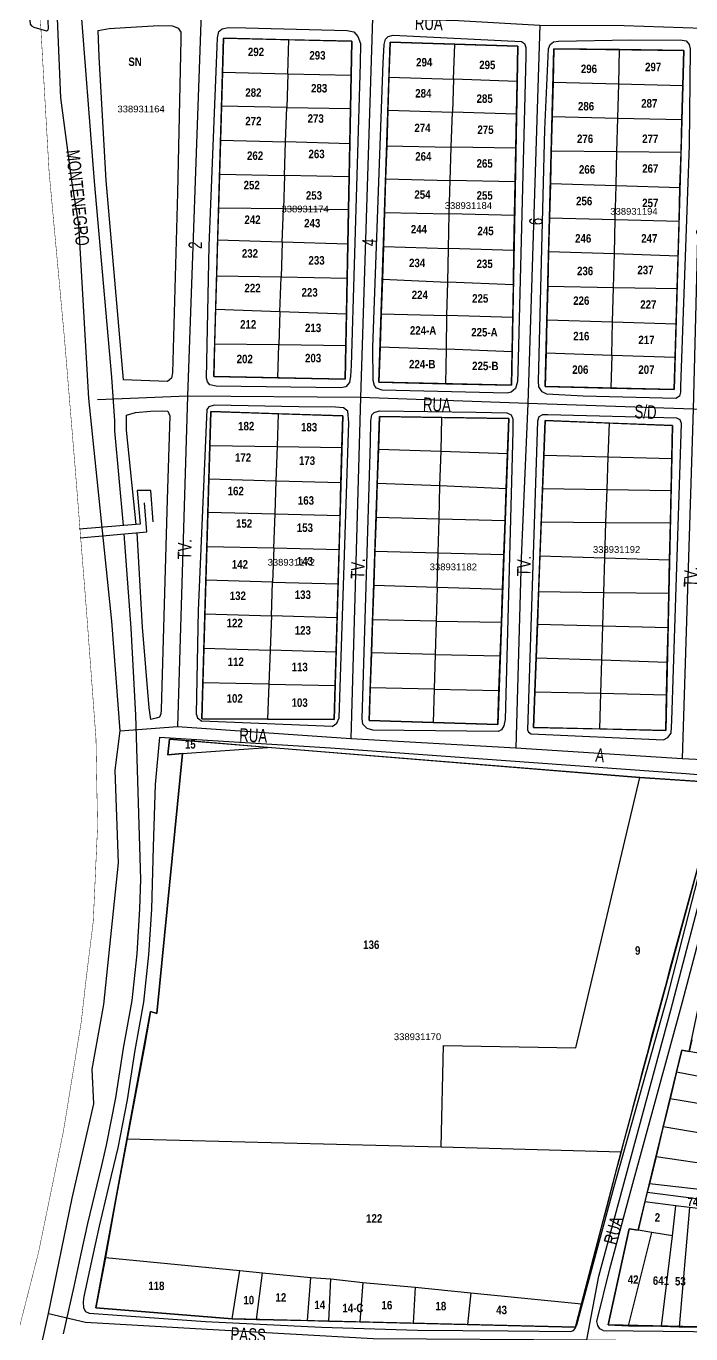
# Model space of a CAD drawing. Extents: x 206099 to 208675, y 4843659 to 4845705.
# Drawn here: x 207311.7 to 207508.2, y 4845007.4 to 4845394 of the extents above; entities that cross this region are included whole.
import ezdxf
from ezdxf.enums import TextEntityAlignment as Align

# ---------------------------------------------------------------- set-up
doc = ezdxf.new("R2010")
doc.units = 0
doc.header["$LTSCALE"] = 1.5
doc.header["$MEASUREMENT"] = 0
for name, color, linetype in [('CD-MALHA-LOTES', 40, 'CONTINUOUS'), ('CD_TXT_QUADRA', 7, 'CONTINUOUS'), ('LM-LIM-SETOR-FISCAL', 7, 'CONTINUOUS'), ('RU-QUADRAS', 6, 'CONTINUOUS'), ('SV-EIXO-ROD-ESTR', 7, 'CONTINUOUS'), ('SV-EIXO-RUA-N-PAV', 6, 'CONTINUOUS'), ('SV-EIXO-RUA-PAV', 20, 'CONTINUOUS'), ('SV-EST-MUNIC-PAV', 20, 'CONTINUOUS'), ('SV-PASSARELAS', 20, 'CONTINUOUS'), ('SV-RUA-NAO-PAV-S-GUIA-C-GUIA', 7, 'CONTINUOUS'), ('SV-RUA-PAVIM-S-GUIA-C-GUIA', 7, 'CONTINUOUS'), ('SV-TXT-MUNIC-PAV', 20, 'CONTINUOUS'), ('SV-TXT-RUA-PAV-S-GUIA-C-GUIA', 7, 'CONTINUOUS'), ('Th_NmrPort', 7, 'CONTINUOUS')]:
    doc.layers.add(name, color=color, linetype=linetype)
doc.styles.add('ARIAL', font='ARIAL.TTF')
doc.styles.add('MONOTXT', font='ARIAL.TTF', dxfattribs={"height": 0.2})
doc.styles.get("Standard").update_dxf_attribs({"font": 'swisscbo.ttf'})
doc.linetypes.add('Limite', pattern='A,20,-3,[130,ltypeshp.shx,S=6.35,R=0,X=0,Y=0],-3,20', length=46)

msp = doc.modelspace()

# ---------------------------------------------------------------- linework, layer by layer
at = {"layer": 'CD-MALHA-LOTES', "linetype": 'Continuous'}
for p, q in [((207369.98, 4845390.43), (207369.69, 4845380.33)), ((207389.35, 4845389.98), (207369.98, 4845390.43)), ((207389.07, 4845379.87), (207389.35, 4845389.98)), ((207407.98, 4845389.54), (207389.35, 4845389.98)), ((207407.78, 4845379.44), (207407.98, 4845389.54)), ((207419.27, 4845389.23), (207418.93, 4845378.93)), ((207438.4, 4845388.63), (207419.27, 4845389.23)), ((207438.05, 4845378.26), (207438.4, 4845388.63)), ((207457.07, 4845388.05), (207438.4, 4845388.63)), ((207456.86, 4845377.59), (207457.07, 4845388.05)), ((207467.69, 4845387.3), (207467.44, 4845377.45)), ((207487.12, 4845387.05), (207467.69, 4845387.3)), ((207486.86, 4845376.94), (207487.12, 4845387.05)), ((207506.15, 4845386.8), (207487.12, 4845387.05)), ((207505.85, 4845376.45), (207506.15, 4845386.8)), ((207369.69, 4845380.33), (207369.4, 4845370.28)), ((207369.69, 4845380.33), (207389.07, 4845379.87)), ((207389.07, 4845379.87), (207388.73, 4845369.95)), ((207389.07, 4845379.87), (207407.78, 4845379.44)), ((207407.59, 4845369.63), (207407.78, 4845379.44)), ((207418.93, 4845378.93), (207418.61, 4845369.12)), ((207418.93, 4845378.93), (207438.05, 4845378.26)), ((207438.05, 4845378.26), (207437.72, 4845368.53)), ((207456.86, 4845377.59), (207438.05, 4845378.26)), ((207456.68, 4845367.94), (207456.86, 4845377.59)), ((207467.44, 4845377.45), (207467.18, 4845367.29)), ((207467.44, 4845377.45), (207486.86, 4845376.94)), ((207486.6, 4845366.81), (207486.86, 4845376.94)), ((207486.86, 4845376.94), (207505.85, 4845376.45)), ((207505.56, 4845366.34), (207505.85, 4845376.45)), ((207369.4, 4845370.28), (207369.12, 4845360.27)), ((207388.73, 4845369.95), (207369.4, 4845370.28)), ((207388.39, 4845359.74), (207388.73, 4845369.95)), ((207388.73, 4845369.95), (207407.59, 4845369.63)), ((207407.38, 4845359.23), (207407.59, 4845369.63)), ((207418.61, 4845369.12), (207418.27, 4845358.56)), ((207418.61, 4845369.12), (207437.72, 4845368.53)), ((207437.37, 4845358.22), (207437.72, 4845368.53)), ((207456.68, 4845367.94), (207437.72, 4845368.53)), ((207456.48, 4845357.88), (207456.68, 4845367.94)), ((207467.18, 4845367.29), (207466.91, 4845357.08)), ((207467.18, 4845367.29), (207486.6, 4845366.81)), ((207486.34, 4845356.91), (207486.6, 4845366.81)), ((207486.6, 4845366.81), (207505.56, 4845366.34)), ((207505.29, 4845356.75), (207505.56, 4845366.34)), ((207369.12, 4845360.27), (207368.83, 4845350.26)), ((207369.12, 4845360.27), (207388.39, 4845359.74)), ((207388.05, 4845349.84), (207388.39, 4845359.74)), ((207407.38, 4845359.23), (207388.39, 4845359.74)), ((207407.19, 4845349.42), (207407.38, 4845359.23)), ((207418.27, 4845358.56), (207417.95, 4845348.81)), ((207418.27, 4845358.56), (207437.37, 4845358.22)), ((207437.04, 4845348.39), (207437.37, 4845358.22)), ((207456.48, 4845357.88), (207437.37, 4845358.22)), ((207456.29, 4845347.98), (207456.48, 4845357.88)), ((207466.91, 4845357.08), (207466.67, 4845347.42)), ((207466.91, 4845357.08), (207486.34, 4845356.91)), ((207486.08, 4845346.83), (207486.34, 4845356.91)), ((207486.34, 4845356.91), (207505.29, 4845356.75)), ((207504.98, 4845346.25), (207505.29, 4845356.75)), ((207368.83, 4845350.26), (207368.54, 4845340.16)), ((207368.83, 4845350.26), (207388.05, 4845349.84)), ((207388.05, 4845349.84), (207387.72, 4845339.98)), ((207407.19, 4845349.42), (207388.05, 4845349.84)), ((207407, 4845339.72), (207407.19, 4845349.42)), ((207417.95, 4845348.81), (207417.62, 4845338.86)), ((207417.95, 4845348.81), (207437.04, 4845348.39)), ((207436.7, 4845338.45), (207437.04, 4845348.39)), ((207456.29, 4845347.98), (207437.04, 4845348.39)), ((207456.1, 4845338.02), (207456.29, 4845347.98)), ((207466.67, 4845347.42), (207466.4, 4845337.32)), ((207466.67, 4845347.42), (207486.08, 4845346.83)), ((207485.83, 4845336.82), (207486.08, 4845346.83)), ((207486.08, 4845346.83), (207504.98, 4845346.25)), ((207504.7, 4845336.34), (207504.98, 4845346.25)), ((207368.54, 4845340.16), (207368.27, 4845330.75)), ((207387.72, 4845339.98), (207368.54, 4845340.16)), ((207387.36, 4845330.16), (207387.72, 4845339.98)), ((207407, 4845339.72), (207387.72, 4845339.98)), ((207406.8, 4845329.51), (207407, 4845339.72)), ((207417.62, 4845338.86), (207417.29, 4845328.81)), ((207417.62, 4845338.86), (207436.7, 4845338.45)), ((207436.51, 4845328.24), (207436.7, 4845338.45)), ((207456.1, 4845338.02), (207436.7, 4845338.45)), ((207455.9, 4845327.66), (207456.1, 4845338.02)), ((207466.4, 4845337.32), (207466.15, 4845327.36)), ((207466.4, 4845337.32), (207485.83, 4845336.82)), ((207485.57, 4845326.74), (207485.83, 4845336.82)), ((207485.83, 4845336.82), (207504.7, 4845336.34)), ((207504.41, 4845326.13), (207504.7, 4845336.34)), ((207368.27, 4845330.75), (207367.96, 4845320.1)), ((207387.36, 4845330.16), (207368.27, 4845330.75)), ((207387.36, 4845330.16), (207387.04, 4845319.76)), ((207406.8, 4845329.51), (207387.36, 4845330.16)), ((207406.6, 4845319.41), (207406.8, 4845329.51)), ((207417.29, 4845328.81), (207416.98, 4845319.16)), ((207417.29, 4845328.81), (207436.51, 4845328.24)), ((207436.32, 4845318.33), (207436.51, 4845328.24)), ((207455.9, 4845327.66), (207436.51, 4845328.24)), ((207455.71, 4845317.51), (207455.9, 4845327.66)), ((207466.15, 4845327.36), (207465.88, 4845317.12)), ((207466.15, 4845327.36), (207485.57, 4845326.74)), ((207485.31, 4845316.77), (207485.57, 4845326.74)), ((207485.57, 4845326.74), (207504.41, 4845326.13)), ((207504.13, 4845316.43), (207504.41, 4845326.13)), ((207367.96, 4845320.1), (207367.68, 4845310.2)), ((207387.04, 4845319.76), (207367.96, 4845320.1)), ((207386.69, 4845309.54), (207387.04, 4845319.76)), ((207406.6, 4845319.41), (207387.04, 4845319.76)), ((207406.39, 4845308.85), (207406.6, 4845319.41)), ((207416.98, 4845319.16), (207416.64, 4845308.95)), ((207416.98, 4845319.16), (207436.32, 4845318.33)), ((207436.08, 4845308.4), (207436.32, 4845318.33)), ((207455.71, 4845317.51), (207436.32, 4845318.33)), ((207455.52, 4845307.85), (207455.71, 4845317.51)), ((207465.88, 4845317.12), (207465.63, 4845307.21)), ((207465.88, 4845317.12), (207485.31, 4845316.77)), ((207485.05, 4845306.61), (207485.31, 4845316.77)), ((207485.31, 4845316.77), (207504.13, 4845316.43)), ((207503.83, 4845306.03), (207504.13, 4845316.43)), ((207367.68, 4845310.2), (207367.38, 4845300)), ((207386.69, 4845309.54), (207367.68, 4845310.2)), ((207386.69, 4845309.54), (207386.36, 4845299.73)), ((207406.39, 4845308.85), (207386.69, 4845309.54)), ((207406.2, 4845299.45), (207406.39, 4845308.85)), ((207416.64, 4845308.95), (207416.32, 4845299.15)), ((207416.64, 4845308.95), (207436.08, 4845308.4)), ((207435.95, 4845298.45), (207436.08, 4845308.4)), ((207455.52, 4845307.85), (207436.08, 4845308.4)), ((207455.32, 4845297.75), (207455.52, 4845307.85)), ((207465.63, 4845307.21), (207465.38, 4845297.45)), ((207465.63, 4845307.21), (207485.05, 4845306.61)), ((207484.8, 4845296.77), (207485.05, 4845306.61)), ((207485.05, 4845306.61), (207503.83, 4845306.03)), ((207503.54, 4845296.12), (207503.83, 4845306.03)), ((207367.38, 4845300), (207367.11, 4845290.39)), ((207386.36, 4845299.73), (207367.38, 4845300)), ((207386.03, 4845290), (207386.36, 4845299.73)), ((207406.2, 4845299.45), (207386.36, 4845299.73)), ((207406.01, 4845289.59), (207406.2, 4845299.45)), ((207416.32, 4845299.15), (207415.98, 4845288.75)), ((207416.32, 4845299.15), (207435.95, 4845298.45)), ((207435.76, 4845288.29), (207435.95, 4845298.45)), ((207455.32, 4845297.75), (207435.95, 4845298.45)), ((207455.13, 4845287.84), (207455.32, 4845297.75)), ((207465.38, 4845297.45), (207465.12, 4845287.45)), ((207465.38, 4845297.45), (207484.8, 4845296.77)), ((207484.8, 4845296.77), (207484.54, 4845287)), ((207484.8, 4845296.77), (207503.54, 4845296.12)), ((207503.27, 4845286.56), (207503.54, 4845296.12)), ((207367.11, 4845290.39), (207386.03, 4845290)), ((207386.03, 4845290), (207406.01, 4845289.59)), ((207415.98, 4845288.75), (207435.76, 4845288.29)), ((207435.76, 4845288.29), (207455.13, 4845287.84)), ((207465.12, 4845287.45), (207484.54, 4845287)), ((207484.54, 4845287), (207503.27, 4845286.56)), ((207366.25, 4845280.09), (207365.95, 4845270)), ((207386.32, 4845279.42), (207366.25, 4845280.09)), ((207385.98, 4845269.71), (207386.32, 4845279.42)), ((207405.3, 4845278.79), (207386.32, 4845279.42)), ((207405.03, 4845269.43), (207405.3, 4845278.79)), ((207416.13, 4845278.59), (207415.8, 4845268.95)), ((207434.61, 4845278.3), (207416.13, 4845278.59)), ((207434.32, 4845268.32), (207434.61, 4845278.3)), ((207454.34, 4845278), (207434.61, 4845278.3)), ((207453.97, 4845267.65), (207454.34, 4845278)), ((207465.12, 4845277.39), (207464.73, 4845267.14)), ((207484.13, 4845276.64), (207465.12, 4845277.39)), ((207483.77, 4845266.67), (207484.13, 4845276.64)), ((207502.76, 4845275.91), (207484.13, 4845276.64)), ((207502.55, 4845266.21), (207502.76, 4845275.91)), ((207365.95, 4845270), (207365.66, 4845260.14)), ((207365.95, 4845270), (207385.98, 4845269.71)), ((207385.61, 4845259.6), (207385.98, 4845269.71)), ((207385.98, 4845269.71), (207405.03, 4845269.43)), ((207404.74, 4845259.08), (207405.03, 4845269.43)), ((207415.8, 4845268.95), (207415.46, 4845258.92)), ((207415.8, 4845268.95), (207434.32, 4845268.32)), ((207434.02, 4845258.15), (207434.32, 4845268.32)), ((207434.32, 4845268.32), (207453.97, 4845267.65)), ((207453.6, 4845257.34), (207453.97, 4845267.65)), ((207464.73, 4845267.14), (207464.35, 4845257.33)), ((207464.73, 4845267.14), (207483.77, 4845266.67)), ((207483.42, 4845257.04), (207483.77, 4845266.67)), ((207483.77, 4845266.67), (207502.55, 4845266.21)), ((207502.34, 4845256.75), (207502.55, 4845266.21)), ((207365.66, 4845260.14), (207365.37, 4845250.33)), ((207365.66, 4845260.14), (207385.61, 4845259.6)), ((207385.26, 4845249.84), (207385.61, 4845259.6)), ((207385.61, 4845259.6), (207404.74, 4845259.08)), ((207404.47, 4845249.37), (207404.74, 4845259.08)), ((207415.46, 4845258.92), (207415.12, 4845248.86)), ((207415.46, 4845258.92), (207434.02, 4845258.15)), ((207433.74, 4845248.36), (207434.02, 4845258.15)), ((207434.02, 4845258.15), (207453.6, 4845257.34)), ((207453.26, 4845247.83), (207453.6, 4845257.34)), ((207464.35, 4845257.33), (207463.97, 4845247.43)), ((207464.35, 4845257.33), (207483.42, 4845257.04)), ((207483.06, 4845247.24), (207483.42, 4845257.04)), ((207483.42, 4845257.04), (207502.34, 4845256.75)), ((207502.13, 4845247.13), (207502.34, 4845256.75)), ((207365.37, 4845250.33), (207365.07, 4845240.18)), ((207365.37, 4845250.33), (207385.26, 4845249.84)), ((207384.91, 4845239.72), (207385.26, 4845249.84)), ((207385.26, 4845249.84), (207404.47, 4845249.37)), ((207404.19, 4845239.27), (207404.47, 4845249.37)), ((207415.12, 4845248.86), (207414.77, 4845238.81)), ((207415.12, 4845248.86), (207433.74, 4845248.36)), ((207433.44, 4845238.31), (207433.74, 4845248.36)), ((207433.74, 4845248.36), (207453.26, 4845247.83)), ((207452.9, 4845237.78), (207453.26, 4845247.83)), ((207463.97, 4845247.43), (207463.58, 4845237.42)), ((207463.97, 4845247.43), (207483.06, 4845247.24)), ((207482.81, 4845236.8), (207483.06, 4845247.24)), ((207483.06, 4845247.24), (207502.13, 4845247.13)), ((207501.89, 4845236.19), (207502.13, 4845247.13)), ((207365.07, 4845240.18), (207364.77, 4845230.18)), ((207365.07, 4845240.18), (207384.91, 4845239.72)), ((207384.91, 4845239.72), (207384.54, 4845229.64)), ((207384.91, 4845239.72), (207404.19, 4845239.27)), ((207403.9, 4845229.11), (207404.19, 4845239.27)), ((207414.77, 4845238.81), (207414.43, 4845228.7)), ((207414.77, 4845238.81), (207433.44, 4845238.31)), ((207433.14, 4845228.13), (207433.44, 4845238.31)), ((207433.44, 4845238.31), (207452.9, 4845237.78)), ((207452.53, 4845227.53), (207452.9, 4845237.78)), ((207463.58, 4845237.42), (207463.17, 4845226.83)), ((207463.58, 4845237.42), (207482.81, 4845236.8)), ((207482.5, 4845226.58), (207482.81, 4845236.8)), ((207482.81, 4845236.8), (207501.89, 4845236.19)), ((207501.67, 4845226.34), (207501.89, 4845236.19)), ((207364.77, 4845230.18), (207364.48, 4845220.28)), ((207384.54, 4845229.64), (207364.77, 4845230.18)), ((207384.17, 4845219.66), (207384.54, 4845229.64)), ((207384.54, 4845229.64), (207403.9, 4845229.11)), ((207403.62, 4845219.06), (207403.9, 4845229.11)), ((207414.43, 4845228.7), (207414.07, 4845218.45)), ((207414.43, 4845228.7), (207433.14, 4845228.13)), ((207433.14, 4845228.13), (207432.86, 4845218.12)), ((207433.14, 4845228.13), (207452.53, 4845227.53)), ((207452.19, 4845217.78), (207452.53, 4845227.53)), ((207463.17, 4845226.83), (207462.81, 4845217.23)), ((207463.17, 4845226.83), (207482.5, 4845226.58)), ((207482.19, 4845216.73), (207482.5, 4845226.58)), ((207482.5, 4845226.58), (207501.67, 4845226.34)), ((207501.45, 4845216.23), (207501.67, 4845226.34)), ((207364.48, 4845220.28), (207364.18, 4845210.13)), ((207364.48, 4845220.28), (207384.17, 4845219.66)), ((207384.17, 4845219.66), (207383.79, 4845209.54)), ((207403.62, 4845219.06), (207384.17, 4845219.66)), ((207403.33, 4845208.95), (207403.62, 4845219.06)), ((207414.07, 4845218.45), (207413.74, 4845208.69)), ((207432.86, 4845218.12), (207414.07, 4845218.45)), ((207432.86, 4845218.12), (207432.57, 4845208.27)), ((207432.86, 4845218.12), (207452.19, 4845217.78)), ((207451.77, 4845207.89), (207452.19, 4845217.78)), ((207462.81, 4845217.23), (207462.42, 4845207.27)), ((207462.81, 4845217.23), (207482.19, 4845216.73)), ((207481.87, 4845206.62), (207482.19, 4845216.73)), ((207482.19, 4845216.73), (207501.45, 4845216.23)), ((207501.22, 4845205.97), (207501.45, 4845216.23)), ((207364.18, 4845210.13), (207363.88, 4845199.91)), ((207364.18, 4845210.13), (207383.79, 4845209.54)), ((207383.79, 4845209.54), (207383.42, 4845199.48)), ((207403.33, 4845208.95), (207383.79, 4845209.54)), ((207403.05, 4845199.05), (207403.33, 4845208.95)), ((207413.74, 4845208.69), (207413.39, 4845198.42)), ((207432.57, 4845208.27), (207413.74, 4845208.69)), ((207432.57, 4845208.27), (207432.27, 4845198)), ((207432.57, 4845208.27), (207451.77, 4845207.89)), ((207451.46, 4845197.57), (207451.77, 4845207.89)), ((207462.42, 4845207.27), (207462.04, 4845197.21)), ((207462.42, 4845207.27), (207481.87, 4845206.62)), ((207481.58, 4845196.79), (207481.87, 4845206.62)), ((207481.87, 4845206.62), (207501.22, 4845205.97)), ((207501.01, 4845196.36), (207501.22, 4845205.97)), ((207363.88, 4845199.91), (207363.56, 4845189.21)), ((207383.42, 4845199.48), (207363.88, 4845199.91)), ((207383.42, 4845199.48), (207383.04, 4845189.1)), ((207383.42, 4845199.48), (207403.05, 4845199.05)), ((207402.77, 4845189), (207403.05, 4845199.05)), ((207413.39, 4845198.42), (207413.06, 4845188.71)), ((207432.27, 4845198), (207413.39, 4845198.42)), ((207432.27, 4845198), (207431.98, 4845188.11)), ((207432.27, 4845198), (207451.46, 4845197.57)), ((207451.1, 4845187.52), (207451.46, 4845197.57)), ((207462.04, 4845197.21), (207461.63, 4845186.67)), ((207462.04, 4845197.21), (207481.58, 4845196.79)), ((207481.25, 4845186.24), (207481.58, 4845196.79)), ((207481.58, 4845196.79), (207501.01, 4845196.36)), ((207500.78, 4845185.81), (207501.01, 4845196.36)), ((207363.56, 4845189.21), (207383.04, 4845189.1)), ((207383.04, 4845189.1), (207402.77, 4845189)), ((207413.06, 4845188.71), (207431.98, 4845188.11)), ((207431.98, 4845188.11), (207451.1, 4845187.52)), ((207461.63, 4845186.67), (207481.25, 4845186.24)), ((207481.25, 4845186.24), (207500.78, 4845185.81)), ((207354.06, 4845183.21), (207353.53, 4845178.62)), ((207383.03, 4845180.73), (207354.06, 4845183.21)), ((207357.84, 4845178.94), (207383.03, 4845180.73)), ((207493.13, 4845171.86), (207383.03, 4845180.73)), ((207357.84, 4845178.94), (207350.29, 4845102.13)), ((207353.53, 4845178.62), (207357.84, 4845178.94)), ((207474.22, 4845091.96), (207493.13, 4845171.86)), ((207487.55, 4845061.2), (207517.03, 4845170.27)), ((207517.03, 4845170.27), (207493.13, 4845171.86)), ((207348.4, 4845102.67), (207346.78, 4845092.94)), ((207350.29, 4845102.13), (207348.4, 4845102.67)), ((207346.78, 4845092.94), (207341.54, 4845065.08)), ((207434.35, 4845062.72), (207435.06, 4845092.67)), ((207435.06, 4845092.67), (207474.22, 4845091.96)), ((207508.44, 4845094.3), (207507.72, 4845090.84)), ((207505.55, 4845091.25), (207504, 4845084.88)), ((207507.72, 4845090.84), (207505.55, 4845091.25)), ((207531.13, 4845086.65), (207507.72, 4845090.84)), ((207504, 4845084.88), (207502.05, 4845076.9)), ((207504, 4845084.88), (207545.15, 4845077.04)), ((207502.05, 4845076.9), (207500.05, 4845068.72)), ((207543.44, 4845069.95), (207502.05, 4845076.9)), ((207500.05, 4845068.72), (207497.9, 4845059.89)), ((207500.05, 4845068.72), (207541.41, 4845061.73)), ((207341.54, 4845065.08), (207338.4, 4845048.35)), ((207341.54, 4845065.08), (207434.35, 4845062.72)), ((207434.35, 4845062.72), (207487.55, 4845061.2)), ((207475.89, 4845016.31), (207487.55, 4845061.2)), ((207497.9, 4845059.89), (207495.96, 4845051.75)), ((207497.9, 4845059.89), (207539.21, 4845053.81)), ((207495.31, 4845049.3), (207494.6, 4845046.43)), ((207495.96, 4845051.75), (207495.31, 4845049.3)), ((207495.31, 4845049.3), (207522.09, 4845045.9)), ((207528.64, 4845048.01), (207495.96, 4845051.75)), ((207338.4, 4845048.35), (207335.13, 4845030.03)), ((207494.6, 4845046.43), (207492.59, 4845038.05)), ((207503.8, 4845045.3), (207494.6, 4845046.43)), ((207502.72, 4845036.41), (207503.8, 4845045.3)), ((207507.81, 4845044.79), (207503.8, 4845045.3)), ((207507.81, 4845044.79), (207504.78, 4845009.54)), ((207512.06, 4845044.27), (207507.81, 4845044.79)), ((207489.98, 4845038.48), (207483.7, 4845010.05)), ((207492.59, 4845038.05), (207489.98, 4845038.48)), ((207496.64, 4845037.39), (207492.59, 4845038.05)), ((207489.77, 4845009.83), (207496.64, 4845037.39)), ((207502.72, 4845036.41), (207496.64, 4845037.39)), ((207499.48, 4845009.74), (207502.72, 4845036.41)), ((207335.13, 4845030.03), (207332.26, 4845015.1)), ((207335.13, 4845030.03), (207374.87, 4845026.11)), ((207372.6, 4845011.88), (207374.87, 4845026.11)), ((207374.87, 4845026.11), (207381.51, 4845025.47)), ((207379.8, 4845011.7), (207381.51, 4845025.47)), ((207381.51, 4845025.47), (207395.84, 4845024.08)), ((207394.85, 4845011.34), (207395.84, 4845024.08)), ((207395.84, 4845024.08), (207401.77, 4845023.68)), ((207401.14, 4845011.18), (207401.77, 4845023.68)), ((207401.77, 4845023.68), (207411.2, 4845022.6)), ((207411.2, 4845022.6), (207410.28, 4845010.96)), ((207411.2, 4845022.6), (207426.64, 4845021.19)), ((207426.64, 4845021.19), (207426.06, 4845010.57)), ((207426.64, 4845021.19), (207443.1, 4845019.52)), ((207443.1, 4845019.52), (207442.19, 4845010.18)), ((207443.1, 4845019.52), (207475.89, 4845016.31)), ((207332.26, 4845015.1), (207372.6, 4845011.88)), ((207474.09, 4845009.39), (207475.89, 4845016.31)), ((207372.6, 4845011.88), (207379.8, 4845011.7)), ((207379.8, 4845011.7), (207394.85, 4845011.34)), ((207394.85, 4845011.34), (207401.14, 4845011.18)), ((207401.14, 4845011.18), (207410.28, 4845010.96)), ((207410.28, 4845010.96), (207426.06, 4845010.57)), ((207426.06, 4845010.57), (207442.19, 4845010.18)), ((207442.19, 4845010.18), (207474.09, 4845009.39)), ((207483.7, 4845010.05), (207489.77, 4845009.83)), ((207489.77, 4845009.83), (207499.48, 4845009.74)), ((207499.48, 4845009.74), (207504.78, 4845009.54)), ((207504.78, 4845009.54), (207513.26, 4845009.36))]:
    msp.add_line(p, q, dxfattribs=at)
at = {"layer": 'LM-LIM-SETOR-FISCAL', "linetype": 'Limite', "ltscale": 0.1, "const_width": 0.13, "flags": 128}
msp.add_lwpolyline([(206951.13, 4844515.15), (206103.85, 4844311.15), (206102.2, 4844310.76), (206463.03, 4843896.23), (206552, 4844015.88), (206955.36, 4843691.91), (206997.06, 4843661.13), (206998.31, 4843663.57), (207016.42, 4843698.58), (207012.73, 4843700.99), (207070.72, 4843830.73), (207120.99, 4843945.82), (207148.62, 4843951), (207201.26, 4843971.46), (207207.29, 4843958.02), (207217.12, 4843955.42), (207337.27, 4843938.21), (207437.15, 4843921.71), (207622.29, 4843892.61), (207679.53, 4843880.04), (207690.49, 4843889.02), (207671.55, 4843915.2), (207748.93, 4843970.7), (207711.26, 4844025.71), (207698.36, 4844043.55), (207668.91, 4844086.59), (207641.42, 4844125.22), (207698.91, 4844166.45), (207678.15, 4844195.51), (207667.43, 4844209.54), (207654.06, 4844227.54), (207631.24, 4844260.95), (207605.71, 4844299.54), (207598, 4844309.83), (207586.64, 4844326.37), (207553.25, 4844375.41), (207542.96, 4844389.81), (207530.49, 4844407.67), (207597.31, 4844451.76), (207621.23, 4844476.19), (207656.93, 4844513), (207690.53, 4844547.25), (207699.44, 4844555.93), (207701.4, 4844564.61), (207693.13, 4844573.37), (207679, 4844583.84), (207661.07, 4844596.77), (207637.45, 4844615.37), (207585.86, 4844655.97), (207575.48, 4844664.69), (207569.08, 4844671.5), (207569.45, 4844680.36), (207654.93, 4844703.13), (207663.89, 4844680.39), (207677.57, 4844669.34), (207702.32, 4844650.54), (207716.26, 4844640.68), (207753.78, 4844609.83), (207762.93, 4844554.62), (207770.13, 4844473.57), (207776.84, 4844472.68), (207793.01, 4844360.57), (207785.17, 4844355.62), (207770.44, 4844345.59), (207748.43, 4844330.95), (207747.91, 4844324.8), (207753.52, 4844317.31), (207769.28, 4844298.69), (207775.01, 4844293.43), (207782.88, 4844283.92), (207789.15, 4844276.2), (207815.46, 4844244.33), (207819.38, 4844241.82), (207833.89, 4844253.22), (207837.15, 4844248.8), (207827.85, 4844241.71), (207830.8, 4844238.17), (207835.76, 4844241.82), (207843.28, 4844230.65), (207850.47, 4844234.85), (207853.27, 4844229.99), (207850.22, 4844228.31), (207852.55, 4844223.47), (207862.28, 4844194.53), (207852.98, 4844190.72), (207855.45, 4844183.13), (207841.05, 4844179.2), (207842.75, 4844174.19), (207831.58, 4844167.48), (207835.38, 4844161.88), (207841.17, 4844165.37), (207847.07, 4844155.75), (207831.32, 4844146.19), (207834.89, 4844140.85), (207829.27, 4844137.4), (207831.74, 4844133), (207827.93, 4844130.58), (207830.96, 4844126.13), (207825.79, 4844122.95), (207828.8, 4844117.88), (207826.74, 4844116.71), (207837.07, 4844101.63), (207828.21, 4844096.11), (207838.21, 4844083.58), (207810.77, 4844063.9), (207814.94, 4844058.51), (207818.35, 4844060.87), (207823.85, 4844053.22), (207815.63, 4844047.62), (207818.11, 4844034.1), (207801.11, 4844022.39), (207805.92, 4844012.86), (207800.29, 4844003.99), (207792.72, 4843932.76), (207821.91, 4843926.4), (207859.75, 4843922.03), (207884.09, 4843912.26), (207889.39, 4843912.02), (207898.99, 4843924.88), (207898.88, 4843930.09), (207899.02, 4843938.96), (207962.06, 4843938.77), (207963.84, 4843901.85), (207941.02, 4843902.05), (207942.04, 4843841.47), (208007.7, 4843841.21), (208022.14, 4843841.12), (208036.07, 4843839.89), (208056.34, 4843840.14), (208090.26, 4843841.1), (208106.1, 4843842.59), (208189.59, 4843856.54), (208188.16, 4843865.4), (208275.25, 4843877.18), (208292.72, 4843880.37), (208298.69, 4843887.78), (208321.91, 4843926.37), (208334.62, 4843947.55), (208347.38, 4843979.84), (208351.66, 4843981.53), (208361.4, 4843993.9), (208372.92, 4843999.2), (208371.9, 4844007.23), (208387.36, 4844030.68), (208393.74, 4844026.56), (208401.25, 4844038.55), (208394.9, 4844042.64), (208398.77, 4844059.02), (208405.89, 4844063.32), (208424.47, 4844062.68), (208426.06, 4844069.85), (208422.67, 4844090.07), (208413.98, 4844110.55), (208424.48, 4844115.64), (208426.74, 4844111.64), (208466.87, 4844139.33), (208484, 4844172.26), (208526.46, 4844173.32), (208524.92, 4844238.99), (208556.34, 4844273.82), (208606.67, 4844329.22), (208617.29, 4844355.28), (208634.75, 4844382.44), (208623.4, 4844573.87), (208620.94, 4844586.93), (208617.24, 4844585.48), (208611.62, 4844582.44), (208602.16, 4844575.47), (208597.22, 4844571.55), (208589.65, 4844565.64), (208583.91, 4844560.59), (208574.64, 4844553.13), (208565.88, 4844547.77), (208558.91, 4844543.84), (208546.16, 4844536.68), (208538.21, 4844532.01), (208523.21, 4844523.48), (208501.29, 4844510.52), (208474.09, 4844504.73), (208470.3, 4844549.75), (208469.96, 4844556.19), (208469.21, 4844570.01), (208467.84, 4844586.2), (208466.79, 4844596.16), (208463.28, 4844642.74), (208459.25, 4844689.33), (208457.41, 4844719.81), (208456.59, 4844734.9), (208455.83, 4844742.23), (208452.75, 4844785.24), (208451.92, 4844795.94), (208448.46, 4844834.88), (208447.26, 4844852.46), (208446.16, 4844873.31), (208445.12, 4844881.64), (208441.97, 4844928.93), (208438.81, 4844974.82), (208435.74, 4845020.91), (208434.09, 4845038.6), (208431.09, 4845069.57), (208428.45, 4845117.03), (208425.65, 4845163.09), (208425.04, 4845177.97), (208424.21, 4845193.61), (208423.19, 4845208.28), (208420.65, 4845245.05), (208420.1, 4845254.11), (208419.59, 4845259.67), (208417.58, 4845281.54), (208417.08, 4845287.58), (208415.98, 4845307.61), (208414.07, 4845322.51), (208412.84, 4845335.67), (208409.33, 4845349.09), (208404.94, 4845354.53), (208397.22, 4845363.48), (208391.26, 4845367.95), (208373.27, 4845347.25), (208334.49, 4845303.29), (208294.22, 4845257.76), (208255.35, 4845213.1), (208212.72, 4845163.71), (208171.57, 4845116.42), (208140.51, 4845080.89), (208114.59, 4845051), (208102.6, 4845036.98), (208066.61, 4844996.14), (208032.07, 4844956.22), (207998.73, 4844916.29), (207967.12, 4844879.57), (207953.42, 4844867.05), (207945.01, 4844857.92), (207921.99, 4844836.18), (207906.18, 4844822.02), (207877.77, 4844798.99), (207836.45, 4844772.36), (207834.47, 4844792.78), (207833.01, 4844807.86), (207831.55, 4844856.55), (207830.63, 4844904.88), (207830.37, 4844927.94), (207830.09, 4844953.39), (207831, 4845001.71), (207831.73, 4845050.95), (207831.55, 4845099.46), (207831.55, 4845147.97), (207831.18, 4845196.48), (207831.39, 4845224.82), (207831.52, 4845241.53), (207831.55, 4845245.91), (207831.55, 4845246.41), (207831.18, 4845294.78), (207831.18, 4845343.11), (207831.73, 4845394.36), (207833.37, 4845443.42), (207833.92, 4845490.65), (207833.71, 4845521.07), (207833.56, 4845541.9), (207833.48, 4845550.53), (207833.19, 4845579.45), (207832.83, 4845604.85), (207833.56, 4845629.33), (207836.48, 4845656.56), (207836.76, 4845664.71), (207825.37, 4845667.68), (207821.82, 4845668.69), (207816.91, 4845670.09), (207805.68, 4845673.47), (207791.7, 4845677.75), (207783.5, 4845679.57), (207766.81, 4845685.02), (207754.43, 4845688.82), (207739.64, 4845691.3), (207722.13, 4845693.94), (207717.1, 4845694.68), (207690.08, 4845700.62), (207680.08, 4845702.89), (207670.03, 4845704.98), (207667.81, 4845700.16), (207660.99, 4845676.98), (207660.54, 4845673.8), (207657.39, 4845659.57), (207656.59, 4845656.53), (207655.95, 4845653.98), (207650.56, 4845639.59), (207647.27, 4845633.02), (207644.17, 4845622.85), (207641.37, 4845615.1), (207618.1, 4845615.4), (207601.33, 4845615.86), (207592.93, 4845615.82), (207543.69, 4845617.43), (207493.78, 4845618.83), (207471.28, 4845620.61), (207442.67, 4845621.38), (207409.05, 4845621.45), (207395.8, 4845621.64), (207345.61, 4845622.76), (207297.34, 4845623.66), (207302.37, 4845557.49), (207306.56, 4845504.34), (207309.91, 4845464.2), (207314.17, 4845425.29), (207318.44, 4845350.96), (207323.01, 4845301.38), (207326.21, 4845262.61), (207329.56, 4845220.35), (207332.3, 4845183.41), (207332.77, 4845157.36), (207331.5, 4845129.31), (207329.48, 4845113.1), (207327.97, 4845099.78), (207322.7, 4845067.42), (207315.32, 4845031.5), (207304.58, 4844989.44), (207294.83, 4844945.95), (207285.39, 4844902.77), (207275.03, 4844859.74), (207265.74, 4844820.37), (207255.53, 4844777.19), (207247.26, 4844743.37), (207237.49, 4844702.4), (207233.3, 4844686.1), (207226.31, 4844651.65), (207222.36, 4844634.38), (207221.5, 4844580.09), (207184.7, 4844571.41), (207132.94, 4844558.17), (207106.7, 4844555.23), (207101.3, 4844554.58), (207090.18, 4844551.4), (207069.41, 4844546.2), (207052.47, 4844541.19), (207025, 4844537.01), (206969.31, 4844520.12)], close=True, dxfattribs=at)
at = {"layer": 'RU-QUADRAS', "flags": 128}
msp.add_lwpolyline([(207340.48, 4845289.45), (207335.29, 4845348.34), (207333.24, 4845384.95), (207332.94, 4845392.67), (207336.17, 4845393.29), (207350.76, 4845394.16), (207354.95, 4845394.05), (207356.64, 4845393.42), (207357.42, 4845392.23), (207357.42, 4845390.11), (207356.42, 4845344.74), (207354.93, 4845291.46), (207354.61, 4845289.97), (207353.45, 4845288.98)], close=True, dxfattribs=at)
at = {"layer": 'RU-QUADRAS', "color": 6, "linetype": 'Continuous'}
for points in [[(207367.11, 4845290.39), (207369.98, 4845390.43), (207407.98, 4845389.54), (207406.01, 4845289.59)], [(207415.98, 4845288.75), (207419.27, 4845389.23), (207457.07, 4845388.05), (207455.13, 4845287.84)], [(207465.12, 4845287.45), (207467.69, 4845387.3), (207506.15, 4845386.8), (207503.27, 4845286.56)], [(207363.56, 4845189.21), (207366.25, 4845280.09), (207405.3, 4845278.79), (207402.77, 4845189)], [(207413.06, 4845188.71), (207416.13, 4845278.59), (207454.34, 4845278), (207451.1, 4845187.52)], [(207461.63, 4845186.67), (207465.12, 4845277.39), (207502.76, 4845275.91), (207500.78, 4845185.81)]]:
    msp.add_lwpolyline(points, close=True, dxfattribs=at)
msp.add_lwpolyline([(207332.26, 4845015.1), (207348.4, 4845102.67), (207350.29, 4845102.13), (207357.84, 4845178.94), (207353.53, 4845178.62), (207354.06, 4845183.21), (207493.13, 4845171.86), (207517.03, 4845170.27, 0.004901), (207474.09, 4845009.39), (207372.6, 4845011.88)], format="xyb", close=True, dxfattribs=at)
msp.add_lwpolyline([(207532.29, 4845009), (207483.7, 4845010.05), (207489.98, 4845038.48), (207492.59, 4845038.05), (207505.55, 4845091.25), (207507.72, 4845090.84), (207513.63, 4845119.08)], dxfattribs=at)
at = {"layer": 'SV-EIXO-ROD-ESTR'}
for p, q in [((207321.87, 4845372.75), (207320.89, 4845396.25)), ((207325.29, 4845347.55), (207321.87, 4845372.75)), ((207327.25, 4845335.31), (207325.29, 4845347.55)), ((207330.19, 4845283.92), (207327.25, 4845335.31)), ((207337.04, 4845218.09), (207330.19, 4845283.92)), ((207339.46, 4845185.66), (207337.04, 4845218.09)), ((207338.02, 4845174.04), (207339.46, 4845185.66)), ((207339, 4845146.63), (207338.02, 4845174.04)), ((207334.59, 4845104.78), (207339, 4845146.63)), ((207331.17, 4845085.69), (207334.59, 4845104.78)), ((207331.66, 4845075.42), (207331.17, 4845085.69)), ((207325.29, 4845047.52), (207331.66, 4845075.42)), ((207318.29, 4845013.43), (207325.29, 4845047.52)), ((207306.2, 4844960.15), (207318.29, 4845013.43))]:
    msp.add_line(p, q, dxfattribs=at)
at = {"layer": 'SV-EIXO-RUA-N-PAV', "flags": 128}
for points in [[(207477.41, 4845005.61), (207481.02, 4845024.51), (207502.26, 4845103.14), (207521.62, 4845176.72), (207543.38, 4845259.71), (207548.8, 4845279.14)], [(207339.46, 4845185.66), (207356.43, 4845186.99), (207407.62, 4845183.43), (207456.4, 4845180.66), (207505.63, 4845177.51), (207521.62, 4845176.72)]]:
    msp.add_lwpolyline(points, dxfattribs=at)
at = {"layer": 'SV-EIXO-RUA-PAV', "flags": 128}
for points in [[(207322.77, 4845396.21), (207339.16, 4845399.02), (207363.45, 4845397.96), (207390.19, 4845397.62), (207414.09, 4845396.3), (207439.53, 4845395.66), (207463.55, 4845394.3), (207488.43, 4845394.18), (207511.71, 4845393.35), (207536.96, 4845393.98), (207561.05, 4845392.69), (207572.11, 4845393.01)], [(207363.45, 4845397.96), (207359.36, 4845284.65), (207356.43, 4845186.99)], [(207414.09, 4845396.3), (207410.49, 4845284.21), (207407.62, 4845183.43)], [(207463.55, 4845394.3), (207460.03, 4845282.43), (207458.02, 4845236.72), (207456.4, 4845180.66)], [(207511.71, 4845393.35), (207508.89, 4845280.77), (207505.63, 4845177.51)], [(207548.8, 4845279.14), (207508.89, 4845280.77), (207460.03, 4845282.43), (207410.49, 4845284.21), (207359.36, 4845284.65), (207332.77, 4845283.54)], [(207318.29, 4845013.43), (207329.24, 4845010.9), (207365.16, 4845008.77), (207414.3, 4845006.06), (207477.41, 4845005.61), (207563.05, 4845004.71), (207569.04, 4845005.14), (207636.53, 4845006.51), (207667.96, 4845007.69), (207705.72, 4845009.67), (207730.68, 4845011.91), (207758.28, 4845014.64), (207831.11, 4845020.96)]]:
    msp.add_lwpolyline(points, dxfattribs=at)
at = {"layer": 'SV-EST-MUNIC-PAV'}
for p, q in [((207327.1, 4845407.93), (207331.8, 4845348.09)), ((207331.8, 4845348.09), (207336.9, 4845290.26)), ((207336.9, 4845290.26), (207337.79, 4845277.28)), ((207337.79, 4845277.28), (207337.8, 4845274.39)), ((207337.8, 4845274.39), (207340.34, 4845246.39))]:
    msp.add_line(p, q, dxfattribs=at)
at = {"layer": 'SV-EST-MUNIC-PAV', "flags": 128}
for points in [[(207344.15, 4845246.71), (207341.3, 4845274.54), (207341.29, 4845278.98)], [(207340.54, 4845243.87), (207342.59, 4845215.99), (207343.98, 4845190.32), (207345.46, 4845141.69), (207345.2, 4845133.08), (207344.36, 4845119.77), (207342.87, 4845105.97), (207340.38, 4845091.83), (207338.12, 4845077.23), (207335.34, 4845063.15), (207333.9, 4845057.16), (207329.81, 4845040.05), (207327.82, 4845031.08), (207325.75, 4845021.42), (207322.59, 4845007.38)], [(207348.57, 4845189.07), (207348.02, 4845192.48), (207346.08, 4845216.28), (207344.49, 4845244.22)], [(207351.12, 4845183.84), (207349.84, 4845169.83), (207349.26, 4845151.38), (207348.69, 4845132.92), (207347.84, 4845119.47), (207346.34, 4845105.48), (207343.83, 4845091.25), (207341.57, 4845076.62), (207338.76, 4845062.4), (207336.81, 4845054.27), (207333.22, 4845039.26), (207331.24, 4845030.33), (207329.19, 4845020.73), (207328.76, 4845018.47), (207328.55, 4845016.85)]]:
    msp.add_lwpolyline(points, dxfattribs=at)
at = {"layer": 'SV-PASSARELAS', "flags": 128}
for points in [[(207349.24, 4845247.46), (207348.48, 4845256.68), (207344.53, 4845256.68), (207345.33, 4845246.81), (207327.36, 4845245.29)], [(207327.67, 4845242.73), (207347.36, 4845244.48), (207346.67, 4845253.05)]]:
    msp.add_lwpolyline(points, dxfattribs=at)
at = {"layer": 'SV-RUA-NAO-PAV-S-GUIA-C-GUIA', "flags": 128}
for points in [[(207402.1, 4845186.97), (207363.65, 4845188.55)], [(207351.12, 4845183.84), (207401.61, 4845180.64)], [(207506.75, 4845173.09), (207516.14, 4845172.28)], [(207501.01, 4845106.23), (207485.38, 4845050.9)], [(207490.78, 4845050.78), (207505.69, 4845105.58)]]:
    msp.add_lwpolyline(points, dxfattribs=at)
at = {"layer": 'SV-RUA-PAVIM-S-GUIA-C-GUIA', "flags": 128}
for points in [[(207312.51, 4845398.45), (207312.85, 4845394.54), (207313.19, 4845394.04), (207313.88, 4845393.63), (207317.72, 4845392.62), (207318.14, 4845392.86), (207318.27, 4845393.29), (207318.04, 4845397.62), (207317.89, 4845397.97), (207316.85, 4845398.19), (207313.17, 4845399.34), (207312.67, 4845399.15)], [(207376.62, 4845393.44), (207406.54, 4845392.69), (207408.57, 4845392.27), (207409.76, 4845390.92), (207410.52, 4845388.86), (207410.38, 4845382.95), (207407.73, 4845293.7), (207407.56, 4845290.48), (207407.3, 4845288.62), (207406.22, 4845287.38), (207404.68, 4845287.09), (207367.88, 4845287.6), (207365.93, 4845287.94), (207365.26, 4845288.87), (207365, 4845289.97), (207365.73, 4845329.04), (207368.14, 4845387.95), (207368.22, 4845390.49), (207368.64, 4845392.44), (207369.66, 4845393.2), (207371.44, 4845393.54)], [(207459.42, 4845385.06), (207456.99, 4845291.77), (207456.95, 4845288.97), (207456.37, 4845286.87), (207455.11, 4845285.74), (207453.92, 4845285.48), (207416.96, 4845286.41), (207415.26, 4845287.01), (207414.67, 4845287.77), (207414.25, 4845289.21), (207414.21, 4845299.08), (207417.23, 4845383.16), (207417.55, 4845388.54), (207417.89, 4845390.15), (207418.74, 4845390.92), (207420.18, 4845391.34), (207458.13, 4845389.44), (207459.02, 4845388.82), (207459.36, 4845387.67)], [(207490.26, 4845389.93), (207505.58, 4845389.81), (207506.85, 4845389.65), (207507.72, 4845388.53), (207507.95, 4845387.27), (207507.68, 4845358.66), (207505.16, 4845287.52), (207505.16, 4845285.74), (207504.82, 4845284.64), (207503.73, 4845283.95), (207476.32, 4845284.59), (207465.57, 4845285.23), (207464.21, 4845285.87), (207463.28, 4845287.35), (207463.11, 4845289.04), (207465.04, 4845363.42), (207466.07, 4845387.27), (207466.58, 4845388.54), (207467.57, 4845389.35), (207469.08, 4845389.53)], [(207452.23, 4845185.95), (207451.21, 4845185.49), (207414.18, 4845185.84), (207412.48, 4845186.33), (207411.21, 4845187.67), (207411, 4845189.3), (207413.52, 4845270.92), (207413.61, 4845277.27), (207413.89, 4845279.11), (207414.53, 4845279.81), (207416.15, 4845280.24), (207444.68, 4845279.88), (207453.82, 4845279.67), (207455.09, 4845279.11), (207455.58, 4845277.91), (207455.58, 4845274.23), (207453.25, 4845189.02), (207452.9, 4845187.11)], [(207500.14, 4845182.97), (207501.4, 4845183.7), (207502.37, 4845184.99), (207502.62, 4845188.74), (207505.43, 4845276.56), (207505.01, 4845277.62), (207504.09, 4845278.12), (207465.93, 4845279.11), (207464.3, 4845279.04), (207463.25, 4845278.47), (207462.89, 4845277.2), (207459.86, 4845186.01), (207460.21, 4845185.24), (207461, 4845184.82)]]:
    msp.add_lwpolyline(points, close=True, dxfattribs=at)
for points in [[(207402.1, 4845186.97), (207403.51, 4845187.96), (207404.22, 4845189.51), (207407.02, 4845276.81), (207406.76, 4845280.16), (207405.49, 4845281.15), (207403.14, 4845281.37), (207392.3, 4845281.48), (207367.29, 4845281.93), (207365.68, 4845281.42), (207365.09, 4845280.66), (207362.54, 4845221.2), (207361.91, 4845190.74), (207362.28, 4845189.51), (207363.65, 4845188.55)], [(207341.29, 4845278.98), (207343.97, 4845279.73), (207348.42, 4845280.15), (207352.12, 4845280.29), (207353.52, 4845280.17), (207354.15, 4845278.81), (207353.33, 4845254.05), (207351.56, 4845191.98), (207351.46, 4845190.71), (207351.07, 4845189.75), (207350.14, 4845189.45), (207348.57, 4845189.07)], [(207401.61, 4845180.64), (207506.75, 4845173.09)], [(207516.14, 4845172.28), (207517.06, 4845171.72), (207517.44, 4845170.77), (207517.27, 4845169.39), (207513.88, 4845156.55), (207501.01, 4845106.23)], [(207505.69, 4845105.58), (207523.03, 4845171.28)], [(207485.38, 4845050.9), (207474.35, 4845010.02)], [(207482.22, 4845008.38), (207481.33, 4845008.95), (207480.69, 4845009.91), (207480.42, 4845011.12), (207484.25, 4845026.68), (207490.78, 4845050.78)], [(207328.55, 4845016.85), (207328.62, 4845015.15), (207329.19, 4845014.02), (207330.25, 4845013.53), (207364.67, 4845011.04), (207398.97, 4845009.41), (207427.33, 4845008.55), (207454.15, 4845008.28), (207472.65, 4845008.11), (207473.54, 4845008.39), (207473.99, 4845008.99), (207474.35, 4845010.02)], [(207482.22, 4845008.38), (207562.26, 4845007.52)]]:
    msp.add_lwpolyline(points, dxfattribs=at)

# ---------------------------------------------------------------- texts
at = {"layer": 'CD_TXT_QUADRA', "color": 7, "linetype": 'Continuous', "style": 'MONOTXT'}
for s, p in [('338931164', (207338.65, 4845368.49)), ('338931174', (207387.16, 4845338.92)), ('338931184', (207435.43, 4845339.94)), ('338931194', (207484.38, 4845338.23)), ('338931192', (207479.25, 4845238.27)), ('338931172', (207383.05, 4845234.5)), ('338931182', (207430.98, 4845233.14)), ('338931170', (207420.39, 4845094.25))]:
    msp.add_text(s, height=2, dxfattribs=at).set_placement(p)
at = {"layer": 'SV-TXT-MUNIC-PAV', "style": 'ARIAL', "width": 0.7}
msp.add_text('MONTENEGRO', height=4, rotation=276, dxfattribs=at).set_placement((207323.44, 4845357.18))
at = {"layer": 'SV-TXT-RUA-PAV-S-GUIA-C-GUIA', "style": 'ARIAL', "width": 0.7}
for s, rotation, p in [('RUA', 359, (207426.55, 4845392.9)), ('TV.                                                                                          6', 88, (207460.74, 4845231.27)), ('TV.                                                                                          8', 88, (207510.07, 4845228.09)), ('TV.                                                                               2', 88, (207360.42, 4845236.21)), ('TV.                                                                                     4', 88, (207411.61, 4845230.52)), ('RUA                                                  S/D', 358, (207428.92, 4845280.25)), ('RUA', 358, (207374.61, 4845182.47)), ('A', 355, (207479.87, 4845176.6)), ('RUA', 75, (207486.21, 4845033.49)), ('PASS.', 357, (207371.98, 4845005.43))]:
    msp.add_text(s, height=4, rotation=rotation, dxfattribs=at).set_placement(p)
at = {"layer": 'Th_NmrPort', "color": 1}
for s, p in [('292', (207377.23, 4845386.37)), ('293', (207395.4, 4845385.35)), ('SN', (207341.88, 4845383.46)), ('294', (207426.97, 4845383.31)), ('295', (207445.62, 4845382.53)), ('296', (207475.67, 4845381.36)), ('297', (207494.66, 4845381.92)), ('282', (207376.46, 4845374.35)), ('283', (207395.91, 4845375.63)), ('284', (207426.71, 4845374.13)), ('285', (207444.84, 4845372.55)), ('286', (207474.82, 4845370.31)), ('287', (207493.52, 4845371.16)), ('272', (207376.46, 4845365.92)), ('273', (207394.89, 4845366.68)), ('274', (207426.45, 4845363.89)), ('275', (207445.1, 4845363.36)), ('276', (207474.54, 4845360.69)), ('277', (207493.81, 4845360.69)), ('262', (207376.97, 4845355.69)), ('263', (207395.14, 4845356.2)), ('264', (207426.71, 4845355.49)), ('265', (207444.84, 4845353.39)), ('266', (207475.11, 4845351.63)), ('267', (207493.81, 4845351.91)), ('252', (207375.95, 4845346.99)), ('253', (207394.37, 4845343.93)), ('254', (207426.45, 4845344.2)), ('255', (207444.84, 4845343.94)), ('256', (207474.26, 4845342.28)), ('257', (207493.81, 4845341.72)), ('242', (207376.21, 4845336.77)), ('243', (207393.86, 4845335.74)), ('244', (207425.4, 4845333.96)), ('245', (207445.1, 4845333.44)), ('246', (207473.97, 4845331.24)), ('247', (207493.52, 4845331.24)), ('232', (207375.44, 4845326.79)), ('233', (207395.14, 4845324.75)), ('234', (207424.87, 4845323.99)), ('235', (207444.84, 4845323.72)), ('236', (207474.54, 4845321.61)), ('237', (207492.39, 4845321.9)), ('222', (207376.21, 4845316.57)), ('223', (207393.09, 4845315.29)), ('224', (207425.66, 4845314.54)), ('225', (207443.52, 4845313.49)), ('226', (207473.41, 4845312.84)), ('227', (207493.24, 4845311.7)), ('212', (207374.93, 4845305.83)), ('213', (207394.12, 4845304.8)), ('224-A', (207425.13, 4845304.04)), ('225-A', (207443.26, 4845303.51)), ('216', (207473.41, 4845302.36)), ('217', (207492.67, 4845301.23)), ('202', (207373.9, 4845295.6)), ('203', (207394.12, 4845295.86)), ('224-B', (207424.87, 4845294.06)), ('225-B', (207443.52, 4845293.54)), ('206', (207473.12, 4845292.45)), ('207', (207492.67, 4845292.45)), ('182', (207374.34, 4845275.75)), ('183', (207392.93, 4845275.44)), ('172', (207373.41, 4845266.47)), ('173', (207392.31, 4845265.54)), ('162', (207371.24, 4845256.56)), ('163', (207392, 4845253.77)), ('152', (207373.72, 4845246.96)), ('153', (207391.69, 4845245.72)), ('142', (207372.48, 4845234.89)), ('143', (207391.69, 4845235.82)), ('133', (207391.07, 4845225.91)), ('132', (207371.86, 4845225.6)), ('122', (207370.93, 4845217.55)), ('123', (207391.07, 4845215.38)), ('112', (207371.24, 4845206.1)), ('113', (207390.14, 4845204.55)), ('102', (207370.93, 4845195.26)), ('103', (207390.14, 4845194.02)), ('15', (207358.6, 4845181.69)), ('136', (207411.32, 4845122.45)), ('9', (207491.69, 4845120.74)), ('740', (207507.22, 4845046.49)), ('122', (207412.18, 4845041.54)), ('2', (207497.52, 4845041.83)), ('118', (207347.77, 4845021.61)), ('42', (207489.54, 4845023.46)), ('641', (207496.95, 4845023.16)), ('53', (207503.5, 4845022.99)), ('10', (207375.89, 4845017.39)), ('12', (207385.39, 4845018.19)), ('14', (207396.88, 4845015.99)), ('14-C', (207405.16, 4845015.06)), ('16', (207416.74, 4845015.91)), ('18', (207432.7, 4845015.63)), ('43', (207450.65, 4845014.49))]:
    msp.add_text(s, height=2.5, dxfattribs=at).set_placement(p, align=Align.MIDDLE_LEFT)

doc.saveas('drawing.dxf')
